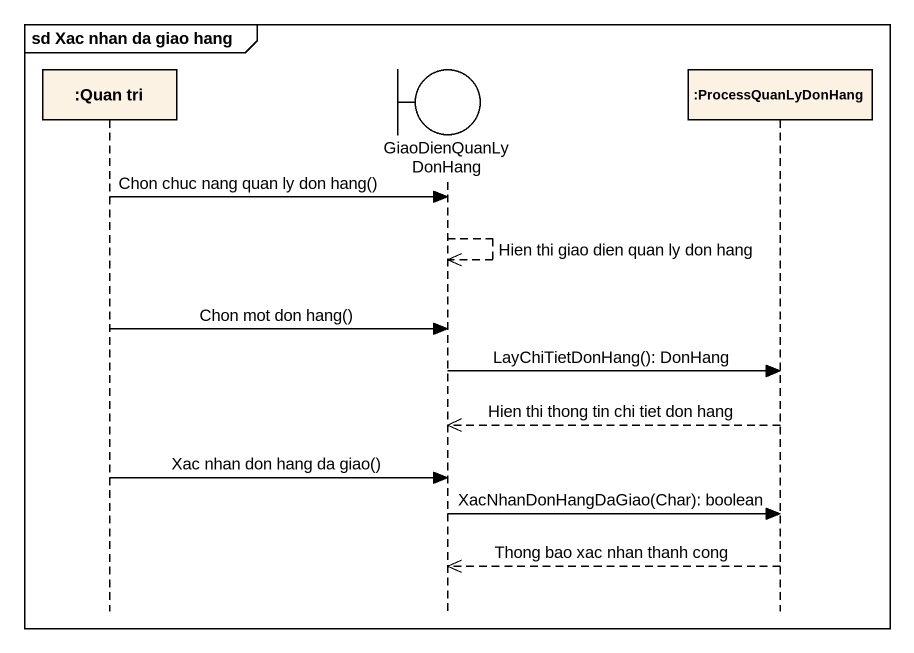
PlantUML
@startuml
mainframe sd Xac nhan da giao hang
hide footbox
participant ":Quan tri" as Quan_tri
boundary GiaoDienQuanLyDonHang
participant ":ProcessQuanLyDonHang" as ProcessQuanLyDonHang

Quan_tri -> GiaoDienQuanLyDonHang : Chon chuc nang quan ly don hang()
GiaoDienQuanLyDonHang -->> GiaoDienQuanLyDonHang : Hien thi giao dien quan ly don hang
Quan_tri -> GiaoDienQuanLyDonHang : Chon mot don hang()
GiaoDienQuanLyDonHang -> ProcessQuanLyDonHang : LayChiTietDonHang(): DonHang
ProcessQuanLyDonHang -->> GiaoDienQuanLyDonHang : Hien thi thong tin chi tiet don hang
Quan_tri -> GiaoDienQuanLyDonHang : Xac nhan don hang da giao()
GiaoDienQuanLyDonHang -> ProcessQuanLyDonHang : XacNhanDonHangDaGiao(Char): boolean
ProcessQuanLyDonHang -->> GiaoDienQuanLyDonHang : Thong bao xac nhan thanh cong
@enduml
